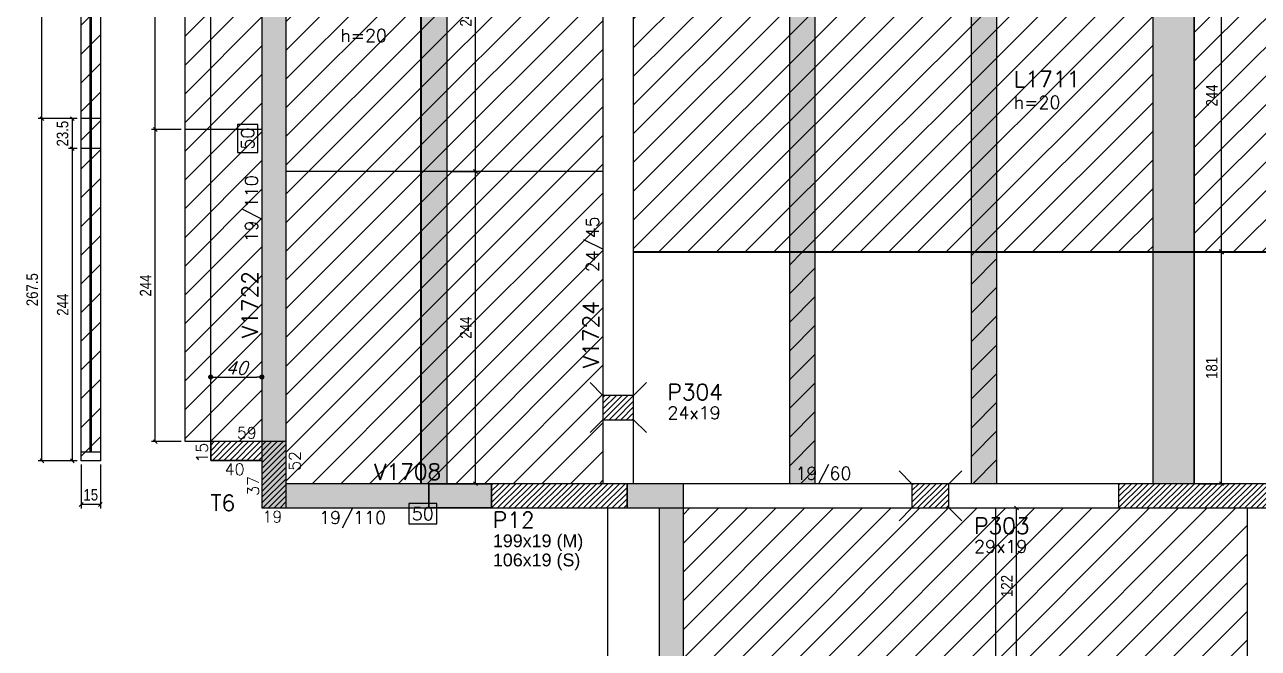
# Model space of a CAD drawing. Extents: x 1860 to 8661, y -614 to 3008.
# Drawn here: x 3110 to 4074, y 1275 to 1762 of the extents above; entities that cross this region are included whole.
import ezdxf
from ezdxf.enums import TextEntityAlignment as Align

# ---------------------------------------------------------------- set-up
doc = ezdxf.new("R2010")
doc.units = 0
for name, color, linetype in [('242', 12, 'Continuous'), ('COTA', 241, 'Continuous'), ('F-COTAS', 106, 'Continuous'), ('F-DESNIVEL-1', 254, 'Continuous'), ('F-LAJES', 3, 'Continuous'), ('F-LAJES-DIM', 2, 'Continuous'), ('F-LAJES-NOME', 4, 'Continuous'), ('F-PILARES-DIM', 172, 'Continuous'), ('F-PILARES-HACH', 174, 'Continuous'), ('F-PILARES-M', 170, 'Continuous'), ('F-PILARES-N', 170, 'Continuous'), ('F-PILARES-NASCE', 4, 'Continuous'), ('F-PILARES-NOME', 170, 'Continuous'), ('F-PILARES-V', 170, 'Continuous'), ('F-VIGAS', 3, 'Continuous'), ('F-VIGAS-DIM', 2, 'Continuous'), ('F-VIGAS-NOME', 4, 'Continuous'), ('Painéis', 200, 'Continuous'), ('SARR_2.2x7', 40, 'Continuous')]:
    doc.layers.add(name, color=color, linetype=linetype)
doc.layers.add('Hachura', color=251, linetype='Continuous', lineweight=9)
doc.styles.add('COTA TECNICA-50', font='techl___.ttf', dxfattribs={"height": 9})
doc.styles.add('CP-TEXT-INCL', font='romans.shx', dxfattribs={"oblique": 20})
doc.styles.add('MCP', font='romans.shx')
doc.styles.get("Standard").update_dxf_attribs({"font": 'arial.ttf'})
doc.dimstyles.new('COTA PAINEL-50', dxfattribs={"dimtxt": 9, "dimasz": 3, "dimexe": 3, "dimexo": 3, "dimgap": 3, "dimtad": 1, "dimdec": 1, "dimzin": 12, "dimdsep": 46, "dimtxsty": 'COTA TECNICA-50', "dimblk1": 'OBLIQUE', "dimblk2": 'OBLIQUE', "dimsah": 1, "dimcen": 0.9, "dimclrd": 4, "dimclre": 4, "dimclrt": 240, "dimadec": 1, "dimazin": 3, "dimtfac": 1, "dimtdec": 1, "dimtmove": 0, "dimatfit": 3, "dimfxl": 1, "dimtolj": 1, "dimtzin": 12, "dimarcsym": 0})
doc.dimstyles.new('CP-COTAS-50', dxfattribs={"dimscale": 0.8, "dimtxt": 12.5, "dimasz": 5, "dimexe": 5, "dimexo": 5, "dimgap": 2.5, "dimtad": 1, "dimdec": 1, "dimdsep": 46, "dimtxsty": 'CP-TEXT-INCL', "dimblk1": 'DOT', "dimblk2": 'DOT', "dimsah": 1, "dimcen": 9, "dimclrd": 256, "dimclre": 256, "dimclrt": 256, "dimadec": 0, "dimazin": 0, "dimtfac": 1, "dimtdec": 1, "dimtmove": 2, "dimatfit": 3, "dimldrblk": 'DOT', "dimfxl": 5, "dimtolj": 1, "dimarcsym": 0})
pattern_1 = [(45, (4454.8736, 738.8875), (-2.245064, 2.245064), [])]

# ---------------------------------------------------------------- blocks, each defined once
blk = doc.blocks.new('*U36')
at = {"layer": 'F-VIGAS-DIM', "color": 1}
blk.add_lwpolyline([(0, 0), (22, 0), (22, 16), (0, 16)], close=True, dxfattribs=at)
at = {"layer": 'F-VIGAS-DIM', "style": 'MCP'}
blk.add_attdef('DIM', text='', height=10, dxfattribs=at).set_placement((11, 8), align=Align.MIDDLE_CENTER)
blk = doc.blocks.new('_Oblique')
at = {"color": 0, "linetype": 'ByBlock', "lineweight": -2}
blk.add_line((-0.5, -0.5), (0.5, 0.5), dxfattribs=at)
blk = doc.blocks.new('*D1071')
at = {"layer": 'COTA', "color": 4, "lineweight": -2, "transparency": 16777216}
for p, q in [((3442.37, 1647.39), (3464.78, 1647.39)), ((3461.78, 1403.39), (3461.78, 1647.39)), ((3442.37, 1403.39), (3464.78, 1403.39))]:
    blk.add_line(p, q, dxfattribs=at)
at = {"layer": 'Defpoints', "color": 0, "transparency": 16777216}
for p in [(3439.37, 1647.39), (3461.78, 1647.39), (3439.37, 1403.39)]:
    blk.add_point(p, dxfattribs=at)
at = {"layer": 'COTA', "color": 4, "lineweight": -2, "transparency": 16777216, "xscale": 3, "yscale": 3, "zscale": 3}
for p, rotation in [((3461.78, 1647.39), 90), ((3461.78, 1403.39), 270)]:
    blk.add_blockref('_Oblique', p, dxfattribs=dict(at, rotation=rotation))
at = {"layer": 'COTA', "color": 240, "transparency": 16777216, "insert": (3454.21, 1525.39), "char_height": 9, "attachment_point": 5, "rotation": 90, "style": 'COTA TECNICA-50'}
blk.add_mtext('\\A1;244', dxfattribs=at)
blk = doc.blocks.new('*D1072')
at = {"layer": 'COTA', "color": 4, "lineweight": -2, "transparency": 16777216}
for p, q in [((3461.78, 1647.39), (3461.78, 1891.39)), ((3442.37, 1647.39), (3464.78, 1647.39))]:
    blk.add_line(p, q, dxfattribs=at)
at = {"layer": 'Defpoints', "color": 0, "transparency": 16777216}
for p in [(3461.78, 1891.39), (3461.78, 1891.39), (3439.37, 1647.39)]:
    blk.add_point(p, dxfattribs=at)
at = {"layer": 'COTA', "color": 4, "lineweight": -2, "transparency": 16777216, "xscale": 3, "yscale": 3, "zscale": 3}
for p, rotation in [((3461.78, 1891.39), 90), ((3461.78, 1647.39), 270)]:
    blk.add_blockref('_Oblique', p, dxfattribs=dict(at, rotation=rotation))
at = {"layer": 'COTA', "color": 240, "transparency": 16777216, "insert": (3454.21, 1769.39), "char_height": 9, "attachment_point": 5, "rotation": 90, "style": 'COTA TECNICA-50'}
blk.add_mtext('\\A1;244', dxfattribs=at)
blk = doc.blocks.new('*D1229')
at = {"layer": 'COTA', "color": 4, "lineweight": -2, "transparency": 16777216}
for p, q in [((3871.37, 1384.39), (3887.59, 1384.39)), ((3884.59, 1262.39), (3884.59, 1384.39)), ((3871.37, 1262.39), (3887.59, 1262.39))]:
    blk.add_line(p, q, dxfattribs=at)
at = {"layer": 'Defpoints', "color": 0, "transparency": 16777216}
for p in [(3868.37, 1384.39), (3884.59, 1384.39), (3868.37, 1262.39)]:
    blk.add_point(p, dxfattribs=at)
at = {"layer": 'COTA', "color": 4, "lineweight": -2, "transparency": 16777216, "xscale": 3, "yscale": 3, "zscale": 3}
for p, rotation in [((3884.59, 1384.39), 90), ((3884.59, 1262.39), 270)]:
    blk.add_blockref('_Oblique', p, dxfattribs=dict(at, rotation=rotation))
at = {"layer": 'COTA', "color": 240, "transparency": 16777216, "insert": (3877.04, 1323.39), "char_height": 9, "attachment_point": 5, "rotation": 90, "style": 'COTA TECNICA-50'}
blk.add_mtext('\\A1;122', dxfattribs=at)
blk = doc.blocks.new('_Dot')
at = {"color": 0, "linetype": 'ByBlock', "lineweight": -2}
blk.add_line((-0.5, 0), (-1, 0), dxfattribs=at)
at = {"color": 0, "linetype": 'ByBlock', "const_width": 0.5}
blk.add_lwpolyline([(-0.25, 0, 1), (0.25, 0, 1)], format="xyb", close=True, dxfattribs=at)
blk = doc.blocks.new('*D1340')
at = {"layer": 'Defpoints', "color": 0, "transparency": 16777216}
for p in [(3254.87, 1486.78), (3294.87, 1486.78), (3294.87, 1486.78)]:
    blk.add_point(p, dxfattribs=at)
at = {"layer": 'F-COTAS', "lineweight": -2, "transparency": 16777216}
blk.add_line((3258.87, 1486.78), (3290.87, 1486.78), dxfattribs=at)
at = {"layer": 'F-COTAS', "lineweight": -2, "transparency": 16777216, "xscale": 4, "yscale": 4, "zscale": 4, "rotation": 180}
blk.add_blockref('_Dot', (3254.87, 1486.78), dxfattribs=at)
at = {"layer": 'F-COTAS', "lineweight": -2, "transparency": 16777216, "xscale": 4, "yscale": 4, "zscale": 4}
blk.add_blockref('_Dot', (3294.87, 1486.78), dxfattribs=at)
at = {"layer": 'F-COTAS', "transparency": 16777216, "insert": (3274.87, 1493.78), "char_height": 10, "attachment_point": 5, "style": 'CP-TEXT-INCL'}
blk.add_mtext('\\A1;40', dxfattribs=at)
blk = doc.blocks.new('*D1425')
at = {"layer": 'COTA', "color": 4, "lineweight": -2, "transparency": 16777216}
for p, q in [((3231.87, 1680.29), (3208.58, 1680.29)), ((3211.58, 1436.29), (3211.58, 1680.29)), ((3231.87, 1436.29), (3208.58, 1436.29))]:
    blk.add_line(p, q, dxfattribs=at)
at = {"layer": 'Defpoints', "color": 0, "transparency": 16777216}
for p in [(3211.58, 1680.29), (3234.87, 1680.29), (3234.87, 1436.29)]:
    blk.add_point(p, dxfattribs=at)
at = {"layer": 'COTA', "color": 4, "lineweight": -2, "transparency": 16777216, "xscale": 3, "yscale": 3, "zscale": 3}
for p, rotation in [((3211.58, 1680.29), 90), ((3211.58, 1436.29), 270)]:
    blk.add_blockref('_Oblique', p, dxfattribs=dict(at, rotation=rotation))
at = {"layer": 'COTA', "color": 240, "transparency": 16777216, "insert": (3204.02, 1558.29), "char_height": 9, "attachment_point": 5, "rotation": 90, "style": 'COTA TECNICA-50'}
blk.add_mtext('\\A1;244', dxfattribs=at)
blk = doc.blocks.new('*D1426')
at = {"layer": 'COTA', "color": 4, "lineweight": -2, "transparency": 16777216}
for p, q in [((3231.87, 1924.29), (3208.58, 1924.29)), ((3211.58, 1680.29), (3211.58, 1924.29)), ((3231.87, 1680.29), (3208.58, 1680.29))]:
    blk.add_line(p, q, dxfattribs=at)
at = {"layer": 'Defpoints', "color": 0, "transparency": 16777216}
for p in [(3211.58, 1924.29), (3234.87, 1924.29), (3234.87, 1680.29)]:
    blk.add_point(p, dxfattribs=at)
at = {"layer": 'COTA', "color": 4, "lineweight": -2, "transparency": 16777216, "xscale": 3, "yscale": 3, "zscale": 3}
for p, rotation in [((3211.58, 1924.29), 90), ((3211.58, 1680.29), 270)]:
    blk.add_blockref('_Oblique', p, dxfattribs=dict(at, rotation=rotation))
at = {"layer": 'COTA', "color": 240, "transparency": 16777216, "insert": (3204.02, 1802.29), "char_height": 9, "attachment_point": 5, "rotation": 90, "style": 'COTA TECNICA-50'}
blk.add_mtext('\\A1;244', dxfattribs=at)
blk = doc.blocks.new('*D1428')
at = {"layer": 'COTA', "color": 4, "lineweight": -2, "transparency": 16777216}
for p, q in [((3153.66, 1418.29), (3153.66, 1384.07)), ((3168.66, 1418.29), (3168.66, 1384.07)), ((3168.66, 1387.07), (3153.66, 1387.07))]:
    blk.add_line(p, q, dxfattribs=at)
at = {"layer": 'Defpoints', "color": 0, "transparency": 16777216}
for p in [(3153.66, 1421.29), (3168.66, 1421.29), (3153.66, 1387.07)]:
    blk.add_point(p, dxfattribs=at)
at = {"layer": 'COTA', "color": 4, "lineweight": -2, "transparency": 16777216, "xscale": 3, "yscale": 3, "zscale": 3, "rotation": 180}
blk.add_blockref('_Oblique', (3153.66, 1387.07), dxfattribs=at)
at = {"layer": 'COTA', "color": 4, "lineweight": -2, "transparency": 16777216, "xscale": 3, "yscale": 3, "zscale": 3}
blk.add_blockref('_Oblique', (3168.66, 1387.07), dxfattribs=at)
at = {"layer": 'COTA', "color": 240, "transparency": 16777216, "insert": (3161.16, 1394.67), "char_height": 9, "attachment_point": 5, "style": 'COTA TECNICA-50'}
blk.add_mtext('\\A1;15', dxfattribs=at)
blk = doc.blocks.new('*D1429')
at = {"layer": 'COTA', "color": 4, "lineweight": -2, "transparency": 16777216}
for p, q in [((3150.66, 1688.79), (3120.01, 1688.79)), ((3123.01, 1421.29), (3123.01, 1688.79)), ((3150.66, 1421.29), (3120.01, 1421.29))]:
    blk.add_line(p, q, dxfattribs=at)
at = {"layer": 'Defpoints', "color": 0, "transparency": 16777216}
for p in [(3123.01, 1688.79), (3153.66, 1688.79), (3153.66, 1421.29)]:
    blk.add_point(p, dxfattribs=at)
at = {"layer": 'COTA', "color": 4, "lineweight": -2, "transparency": 16777216, "xscale": 3, "yscale": 3, "zscale": 3}
for p, rotation in [((3123.01, 1688.79), 90), ((3123.01, 1421.29), 270)]:
    blk.add_blockref('_Oblique', p, dxfattribs=dict(at, rotation=rotation))
at = {"layer": 'COTA', "color": 240, "transparency": 16777216, "insert": (3115.42, 1555.04), "char_height": 9, "attachment_point": 5, "rotation": 90, "style": 'COTA TECNICA-50'}
blk.add_mtext('\\A1;267.5', dxfattribs=at)
blk = doc.blocks.new('*D1430')
at = {"layer": 'COTA', "color": 4, "lineweight": -2, "transparency": 16777216}
for p, q in [((3150.66, 1932.79), (3120.01, 1932.79)), ((3123.01, 1688.79), (3123.01, 1932.79)), ((3150.66, 1688.79), (3120.01, 1688.79))]:
    blk.add_line(p, q, dxfattribs=at)
at = {"layer": 'Defpoints', "color": 0, "transparency": 16777216}
for p in [(3123.01, 1932.79), (3153.66, 1932.79), (3153.66, 1688.79)]:
    blk.add_point(p, dxfattribs=at)
at = {"layer": 'COTA', "color": 4, "lineweight": -2, "transparency": 16777216, "xscale": 3, "yscale": 3, "zscale": 3}
for p, rotation in [((3123.01, 1932.79), 90), ((3123.01, 1688.79), 270)]:
    blk.add_blockref('_Oblique', p, dxfattribs=dict(at, rotation=rotation))
at = {"layer": 'COTA', "color": 240, "transparency": 16777216, "insert": (3115.45, 1810.79), "char_height": 9, "attachment_point": 5, "rotation": 90, "style": 'COTA TECNICA-50'}
blk.add_mtext('\\A1;244', dxfattribs=at)
blk = doc.blocks.new('*D1432')
at = {"layer": 'COTA', "color": 4, "lineweight": -2, "transparency": 16777216}
for p, q in [((3150.66, 1665.29), (3143.81, 1665.29)), ((3146.81, 1421.29), (3146.81, 1665.29)), ((3150.66, 1421.29), (3143.81, 1421.29))]:
    blk.add_line(p, q, dxfattribs=at)
at = {"layer": 'Defpoints', "color": 0, "transparency": 16777216}
for p in [(3146.81, 1665.29), (3153.66, 1665.29), (3153.66, 1421.29)]:
    blk.add_point(p, dxfattribs=at)
at = {"layer": 'COTA', "color": 4, "lineweight": -2, "transparency": 16777216, "xscale": 3, "yscale": 3, "zscale": 3}
for p, rotation in [((3146.81, 1665.29), 90), ((3146.81, 1421.29), 270)]:
    blk.add_blockref('_Oblique', p, dxfattribs=dict(at, rotation=rotation))
at = {"layer": 'COTA', "color": 240, "transparency": 16777216, "insert": (3139.25, 1543.29), "char_height": 9, "attachment_point": 5, "rotation": 90, "style": 'COTA TECNICA-50'}
blk.add_mtext('\\A1;244', dxfattribs=at)
blk = doc.blocks.new('*D1433')
at = {"layer": 'COTA', "color": 4, "lineweight": -2, "transparency": 16777216}
for p, q in [((3150.66, 1688.79), (3143.81, 1688.79)), ((3146.81, 1665.29), (3146.81, 1688.79)), ((3150.66, 1665.29), (3143.81, 1665.29))]:
    blk.add_line(p, q, dxfattribs=at)
at = {"layer": 'Defpoints', "color": 0, "transparency": 16777216}
for p in [(3146.81, 1688.79), (3153.66, 1688.79), (3153.66, 1665.29)]:
    blk.add_point(p, dxfattribs=at)
at = {"layer": 'COTA', "color": 4, "lineweight": -2, "transparency": 16777216, "xscale": 3, "yscale": 3, "zscale": 3}
for p, rotation in [((3146.81, 1688.79), 90), ((3146.81, 1665.29), 270)]:
    blk.add_blockref('_Oblique', p, dxfattribs=dict(at, rotation=rotation))
at = {"layer": 'COTA', "color": 240, "transparency": 16777216, "insert": (3139.12, 1677.04), "char_height": 9, "attachment_point": 5, "rotation": 90, "style": 'COTA TECNICA-50'}
blk.add_mtext('\\A1;23.5', dxfattribs=at)
blk = doc.blocks.new('*D1678')
at = {"layer": 'COTA', "color": 4, "lineweight": -2, "transparency": 16777216}
for p, q in [((4026.87, 1584.39), (4047.83, 1584.39)), ((4044.83, 1403.39), (4044.83, 1584.39)), ((4026.87, 1403.39), (4047.83, 1403.39))]:
    blk.add_line(p, q, dxfattribs=at)
at = {"layer": 'Defpoints', "color": 0, "transparency": 16777216}
for p in [(4023.87, 1584.39), (4044.83, 1584.39), (4023.87, 1403.39)]:
    blk.add_point(p, dxfattribs=at)
at = {"layer": 'COTA', "color": 4, "lineweight": -2, "transparency": 16777216, "xscale": 3, "yscale": 3, "zscale": 3}
for p, rotation in [((4044.83, 1584.39), 90), ((4044.83, 1403.39), 270)]:
    blk.add_blockref('_Oblique', p, dxfattribs=dict(at, rotation=rotation))
at = {"layer": 'COTA', "color": 240, "transparency": 16777216, "insert": (4037.24, 1493.89), "char_height": 9, "attachment_point": 5, "rotation": 90, "style": 'COTA TECNICA-50'}
blk.add_mtext('\\A1;181', dxfattribs=at)
blk = doc.blocks.new('*D1679')
at = {"layer": 'COTA', "color": 4, "lineweight": -2, "transparency": 16777216}
for p, q in [((4026.87, 1828.89), (4047.83, 1828.89)), ((4044.83, 1584.89), (4044.83, 1828.89)), ((4026.87, 1584.89), (4047.83, 1584.89))]:
    blk.add_line(p, q, dxfattribs=at)
at = {"layer": 'Defpoints', "color": 0, "transparency": 16777216}
for p in [(4023.87, 1828.89), (4044.83, 1828.89), (4023.87, 1584.89)]:
    blk.add_point(p, dxfattribs=at)
at = {"layer": 'COTA', "color": 4, "lineweight": -2, "transparency": 16777216, "xscale": 3, "yscale": 3, "zscale": 3}
for p, rotation in [((4044.83, 1828.89), 90), ((4044.83, 1584.89), 270)]:
    blk.add_blockref('_Oblique', p, dxfattribs=dict(at, rotation=rotation))
at = {"layer": 'COTA', "color": 240, "transparency": 16777216, "insert": (4037.26, 1706.89), "char_height": 9, "attachment_point": 5, "rotation": 90, "style": 'COTA TECNICA-50'}
blk.add_mtext('\\A1;244', dxfattribs=at)

msp = doc.modelspace()

# ---------------------------------------------------------------- hatches: boundary and pattern name
at = {"layer": 'F-DESNIVEL-1'}
for points in [[(3294.87, 1384.39), (3313.87, 1384.39), (3313.87, 1436.39), (3294.87, 1436.39)], [(3425.27, 1403.39), (3474.37, 1403.39), (3474.37, 1384.39), (3425.27, 1384.39)], [(3624.37, 1403.39), (3580.37, 1403.39), (3580.37, 1384.39), (3624.37, 1384.39)]]:
    msp.add_hatch(color=256, dxfattribs=at).paths.add_polyline_path(points)
at = {"layer": 'F-PILARES-HACH', "linetype": 'Continuous'}
h = msp.add_hatch(dxfattribs=at)
h.set_pattern_fill('ANSI31', color=256, style=0)
h.set_pattern_definition(pattern_1)
h.paths.add_polyline_path([(3561.37, 1453.39), (3585.37, 1453.39), (3585.37, 1472.39), (3561.37, 1472.39)], flags=16)
h = msp.add_hatch(dxfattribs=at)
h.set_pattern_fill('ANSI31', color=256, style=0)
h.set_pattern_definition([(45, (4454.8736, 738.7875), (-2.245064, 2.245064), [])])
h.paths.add_polyline_path([(3313.87, 1436.29), (3254.87, 1436.29), (3254.87, 1421.29), (3294.87, 1421.29), (3294.87, 1384.29), (3313.87, 1384.29)], flags=16)
h = msp.add_hatch(dxfattribs=at)
h.set_pattern_fill('ANSI31', color=256, style=0)
h.set_pattern_definition([(45, (4454.8736, 10738.8875), (-2.245064, 2.245064), [])])
h.paths.add_polyline_path([(3474.37, 1384.39), (3580.37, 1384.39), (3580.37, 1403.39), (3474.37, 1403.39)], flags=16)
h = msp.add_hatch(dxfattribs=at)
h.set_pattern_fill('ANSI31', color=256, style=0)
h.set_pattern_definition(pattern_1)
h.paths.add_polyline_path([(3802.87, 1384.39), (3831.87, 1384.39), (3831.87, 1403.39), (3802.87, 1403.39)], flags=16)
h = msp.add_hatch(dxfattribs=at)
h.set_pattern_fill('ANSI31', color=256, style=0)
h.set_pattern_definition(pattern_1)
h.paths.add_polyline_path([(4143.37, 1403.39), (3964.37, 1403.39), (3964.37, 1384.39), (4143.37, 1384.39)])
at = {"layer": 'Hachura', "linetype": 'ByBlock'}
h = msp.add_hatch(dxfattribs=at)
h.set_pattern_fill('ANSI31', color=256, scale=5)
h.paths.add_polyline_path([(3234.87, 1436.29), (3294.87, 1436.29), (3294.87, 1680.29), (3234.87, 1680.29)])
h.paths.add_polyline_path([(3234.87, 1680.29), (3294.87, 1680.29), (3294.87, 1924.29), (3234.87, 1924.29)])
h.paths.add_polyline_path([(3234.87, 1924.29), (3294.87, 1924.29), (3294.87, 2136.79), (3234.87, 2136.79)])
h.paths.add_polyline_path([(3478.87, 2136.79), (3478.87, 2196.79), (3234.87, 2196.79), (3234.87, 2136.79)])
h.paths.add_polyline_path([(3722.87, 2136.79), (3722.87, 2196.79), (3478.87, 2196.79), (3478.87, 2136.79)])
h.paths.add_polyline_path([(3966.87, 2136.79), (3966.87, 2196.79), (3722.87, 2196.79), (3722.87, 2136.79)])
h.paths.add_polyline_path([(4210.87, 2136.79), (4210.87, 2196.79), (3966.87, 2196.79), (3966.87, 2136.79)])
h.paths.add_polyline_path([(4454.87, 2136.79), (4454.87, 2196.79), (4210.87, 2196.79), (4210.87, 2136.79)])
h.paths.add_polyline_path([(4454.87, 2196.79), (4454.87, 2136.79), (4698.87, 2136.79), (4698.87, 2196.79)])
h.paths.add_polyline_path([(4698.87, 2196.79), (4698.87, 2136.79), (4942.87, 2136.79), (4942.87, 2196.79)])
h.paths.add_polyline_path([(4942.87, 2196.79), (4942.87, 2136.79), (5186.87, 2136.79), (5186.87, 2196.79)])
h.paths.add_polyline_path([(5186.87, 2196.79), (5186.87, 2136.79), (5430.87, 2136.79), (5430.87, 2196.79)])
h.paths.add_polyline_path([(5520.87, 2136.79), (5520.87, 2196.79), (5430.87, 2196.79), (5430.87, 2136.79)])
h.paths.add_polyline_path([(5439.87, 2332.3), (5439.87, 2317.3), (5535.87, 2317.3), (5535.87, 2332.3)])
h.paths.add_polyline_path([(5439.87, 2317.3), (5439.87, 2332.3), (5195.87, 2332.3), (5195.87, 2317.3)])
h.paths.add_polyline_path([(4951.87, 2332.3), (4951.87, 2317.3), (5195.87, 2317.3), (5195.87, 2332.3)])
h.paths.add_polyline_path([(4951.87, 2317.3), (4951.87, 2332.3), (4707.87, 2332.3), (4707.87, 2317.3)])
h.paths.add_polyline_path([(4463.87, 2332.3), (4463.87, 2317.3), (4707.87, 2317.3), (4707.87, 2332.3)])
h.paths.add_polyline_path([(4219.87, 2332.3), (4219.87, 2317.3), (4463.87, 2317.3), (4463.87, 2332.3)])
h.paths.add_polyline_path([(4219.87, 2317.3), (4219.87, 2332.3), (3975.87, 2332.3), (3975.87, 2317.3)])
h.paths.add_polyline_path([(3975.87, 2317.3), (3975.87, 2332.3), (3731.87, 2332.3), (3731.87, 2317.3)])
h.paths.add_polyline_path([(3731.87, 2317.3), (3731.87, 2332.3), (3487.87, 2332.3), (3487.87, 2317.3)])
h.paths.add_polyline_path([(3243.87, 2332.3), (3243.87, 2317.3), (3487.87, 2317.3), (3487.87, 2332.3)])
h.paths.add_polyline_path([(3153.66, 1932.79), (3168.66, 1932.79), (3168.66, 2176.79), (3153.66, 2176.79)])
h.paths.add_polyline_path([(3168.66, 1932.79), (3153.66, 1932.79), (3153.66, 1688.79), (3168.66, 1688.79)])
h.paths.add_polyline_path([(3153.66, 1665.29), (3168.66, 1665.29), (3168.66, 1688.79), (3153.66, 1688.79)])
h.paths.add_polyline_path([(3153.66, 1421.29), (3168.66, 1421.29), (3168.66, 1665.29), (3153.66, 1665.29)])
h = msp.add_hatch(dxfattribs=at)
h.set_pattern_fill('ANSI31', color=256, scale=5)
h.paths.add_polyline_path([(3707.37, 2072.89), (3585.37, 2072.89), (3585.37, 1828.89), (3707.37, 1828.89)])
h.paths.add_polyline_path([(3707.37, 1828.89), (3585.37, 1828.89), (3585.37, 1584.89), (3707.37, 1584.89)])
h.paths.add_polyline_path([(3727.37, 1828.89), (3707.37, 1828.89), (3707.37, 1584.89), (3727.37, 1584.89)])
h.paths.add_polyline_path([(3707.37, 1828.89), (3727.37, 1828.89), (3727.37, 2072.89), (3707.37, 2072.89)])
h.paths.add_polyline_path([(3849.37, 2070.89), (3847.37, 2072.89), (3797.37, 2072.89), (3727.37, 2072.89), (3727.37, 1828.89), (3849.37, 1828.89)])
h.paths.add_polyline_path([(3849.37, 1828.89), (3727.37, 1828.89), (3727.37, 1584.89), (3849.37, 1584.89)])
h.paths.add_polyline_path([(3869.37, 1828.89), (3849.37, 1828.89), (3849.37, 1584.89), (3869.37, 1584.89)])
h.paths.add_polyline_path([(3869.37, 2072.89), (3849.37, 2072.89), (3849.37, 1828.89), (3869.37, 1828.89)])
h.paths.add_polyline_path([(3869.37, 1828.89), (3991.37, 1828.89), (3991.37, 2072.89), (3869.37, 2072.89)])
h.paths.add_polyline_path([(3991.37, 1828.89), (3869.37, 1828.89), (3869.37, 1584.89), (3991.37, 1584.89)])
h.paths.add_polyline_path([(4023.87, 1584.89), (4126.87, 1584.89), (4126.87, 1828.89), (4023.87, 1828.89)])
h.paths.add_polyline_path([(4126.87, 2022.92), (4126.63, 2022.92), (4126.63, 2071.92), (4125.66, 2072.89), (4096.87, 2072.89), (4023.87, 2072.89), (4023.87, 1828.89), (4126.87, 1828.89)])
h.paths.add_polyline_path([(4145.87, 1584.89), (4267.87, 1584.89), (4267.87, 1828.89), (4145.87, 1828.89)])
h = msp.add_hatch(color=256, dxfattribs=at)
h.dxf.hatch_style = 1
h.paths.add_polyline_path([(3707.37, 1828.89), (3727.37, 1828.89), (3727.37, 2072.89), (3707.37, 2072.89)])
h.paths.add_polyline_path([(3727.37, 1828.89), (3707.37, 1828.89), (3707.37, 1584.89), (3727.37, 1584.89)])
h.paths.add_polyline_path([(3707.37, 1403.39), (3727.37, 1403.39), (3727.37, 1584.89), (3707.37, 1584.89)])
h.paths.add_polyline_path([(3849.37, 1403.39), (3869.37, 1403.39), (3869.37, 1584.89), (3849.37, 1584.89)])
h.paths.add_polyline_path([(3869.37, 1828.89), (3849.37, 1828.89), (3849.37, 1584.89), (3869.37, 1584.89)])
h.paths.add_polyline_path([(3869.37, 2072.89), (3849.37, 2072.89), (3849.37, 1828.89), (3869.37, 1828.89)])
h.paths.add_polyline_path([(3991.37, 1828.89), (4023.87, 1828.89), (4023.87, 2072.89), (3991.37, 2072.89)])
h.paths.add_polyline_path([(4023.87, 1828.89), (3991.37, 1828.89), (3991.37, 1584.89), (4023.87, 1584.89)])
h.paths.add_polyline_path([(4023.87, 1584.89), (3991.37, 1584.89), (3991.37, 1403.39), (4023.87, 1403.39)])
h.paths.add_polyline_path([(4267.87, 1403.39), (4287.87, 1403.39), (4287.87, 1584.89), (4267.87, 1584.89)])
h.paths.add_polyline_path([(4267.87, 1584.89), (4287.87, 1584.89), (4287.87, 1828.89), (4267.87, 1828.89)])
h.paths.add_polyline_path([(4267.87, 1828.89), (4287.87, 1828.89), (4287.87, 2072.89), (4267.87, 2072.89)])
h = msp.add_hatch(dxfattribs=at)
h.set_pattern_fill('ANSI31', color=256, scale=5)
h.paths.add_polyline_path([(3313.87, 1891.39), (3418.87, 1891.39), (3418.87, 2053.89), (3364.88, 2053.89), (3313.87, 2053.89)])
h.paths.add_polyline_path([(3313.87, 1891.39), (3313.87, 1647.39), (3418.87, 1647.39), (3418.87, 1891.39)])
h.paths.add_polyline_path([(3418.87, 1647.39), (3313.87, 1647.39), (3313.87, 1436.39), (3313.87, 1403.39), (3418.87, 1403.39)])
h.paths.add_polyline_path([(3419.37, 1403.39), (3425.37, 1403.39), (3439.37, 1403.39), (3439.37, 1647.39), (3419.37, 1647.39)])
h.paths.add_polyline_path([(3419.37, 1647.39), (3439.37, 1647.39), (3439.37, 1891.39), (3419.37, 1891.39)])
h.paths.add_polyline_path([(3419.37, 1891.39), (3439.37, 1891.39), (3439.37, 2053.89), (3419.37, 2053.89)])
h.paths.add_polyline_path([(3561.37, 1891.39), (3561.37, 2053.89), (3439.37, 2053.89), (3439.37, 1891.39)])
h.paths.add_polyline_path([(3561.37, 1891.39), (3439.37, 1891.39), (3439.37, 1647.39), (3561.37, 1647.39)])
h.paths.add_polyline_path([(3561.37, 1647.39), (3439.37, 1647.39), (3439.37, 1403.39), (3474.37, 1403.39), (3561.37, 1403.39)])
at = {"layer": 'Hachura'}
h = msp.add_hatch(color=256, dxfattribs=at)
h.dxf.hatch_style = 1
h.paths.add_polyline_path([(3419.37, 1403.39), (3425.37, 1403.39), (3439.37, 1403.39), (3439.37, 1647.39), (3419.37, 1647.39)])
h.paths.add_polyline_path([(3439.37, 1891.39), (3419.37, 1891.39), (3419.37, 1647.39), (3439.37, 1647.39)])
h.paths.add_polyline_path([(3419.37, 1891.39), (3439.37, 1891.39), (3439.37, 2053.89), (3419.37, 2053.89)])
at = {"layer": 'Hachura', "linetype": 'ByBlock'}
h = msp.add_hatch(dxfattribs=at)
h.set_pattern_fill('ANSI31', color=256, scale=5)
h.paths.add_polyline_path([(3707.37, 1403.39), (3727.37, 1403.39), (3727.37, 1584.39), (3707.37, 1584.39)])
h.paths.add_polyline_path([(3869.37, 1584.39), (3849.37, 1584.39), (3849.37, 1403.39), (3869.37, 1403.39)])
h = msp.add_hatch(dxfattribs=at)
h.set_pattern_fill('ANSI31', color=256, scale=5)
h.paths.add_polyline_path([(3868.37, 1262.39), (3868.37, 1384.39), (3624.37, 1384.39), (3624.37, 1262.39)])
h.paths.add_polyline_path([(3624.37, 1262.39), (3624.37, 1242.39), (3868.37, 1242.39), (3868.37, 1262.39)])
h.paths.add_polyline_path([(3624.37, 1241.89), (3624.37, 1216.39), (3868.37, 1216.39), (3868.37, 1241.89)])
h.paths.add_polyline_path([(3624.37, 1216.39), (3624.37, 1094.39), (3868.37, 1094.39), (3868.37, 1216.39)])
h.paths.add_polyline_path([(3868.37, 1074.39), (3868.37, 1094.39), (3624.37, 1094.39), (3624.37, 1074.39)])
h.paths.add_polyline_path([(3624.37, 1074.39), (3624.37, 952.39), (3868.37, 952.39), (3868.37, 1074.39)])
h.paths.add_polyline_path([(3868.37, 1074.39), (3868.37, 952.39), (3939.37, 952.39), (3979.37, 952.39), (4064.87, 952.39), (4064.87, 1074.39)])
h.paths.add_polyline_path([(4064.87, 1074.39), (4064.87, 1094.39), (3868.37, 1094.39), (3868.37, 1074.39)])
h.paths.add_polyline_path([(4064.87, 1094.39), (4064.87, 1216.39), (3868.37, 1216.39), (3868.37, 1094.39)])
h.paths.add_polyline_path([(3868.37, 1241.89), (3868.37, 1216.39), (4064.87, 1216.39), (4064.87, 1241.89)])
h.paths.add_polyline_path([(4064.87, 1242.39), (4064.87, 1262.39), (3868.37, 1262.39), (3868.37, 1242.39)])
h.paths.add_polyline_path([(4064.87, 1262.39), (4064.87, 1384.39), (3964.37, 1384.39), (3868.37, 1384.39), (3868.37, 1262.39)])

# ---------------------------------------------------------------- linework, layer by layer
at = {"layer": '242', "linetype": 'Continuous'}
for p, q in [((3573.37, 1462.89), (3573.37, 1462.89)), ((3817.37, 1393.89), (3817.37, 1393.89)), ((4053.87, 1393.89), (4053.87, 1393.89))]:
    msp.add_line(p, q, dxfattribs=at)
at = {"layer": 'F-DESNIVEL-1'}
for points in [[(3294.87, 1384.39), (3313.87, 1384.39), (3313.87, 1436.39), (3294.87, 1436.39)], [(3425.27, 1403.39), (3474.37, 1403.39), (3474.37, 1384.39), (3425.27, 1384.39)], [(3624.37, 1403.39), (3580.37, 1403.39), (3580.37, 1384.39), (3624.37, 1384.39)]]:
    msp.add_lwpolyline(points, close=True, dxfattribs=at)
at = {"layer": 'F-DESNIVEL-1', "linetype": 'Continuous'}
for points in [[(3313.87, 2053.89), (3294.87, 2053.89), (3294.87, 1436.49)], [(3313.87, 2053.89), (3294.87, 1436.49), (3313.87, 1436.49)], [(3313.87, 2053.89), (3313.87, 1436.49), (3313.87, 2053.89)], [(3313.97, 1403.39), (3313.97, 1384.39), (3425.27, 1384.39)], [(3313.97, 1403.39), (3425.27, 1384.39), (3425.27, 1403.39)], [(3313.97, 1403.39), (3425.27, 1403.39), (3313.97, 1403.39)], [(3624.37, 952.39), (3624.37, 1384.29), (3605.37, 1384.29)], [(3624.37, 952.39), (3605.37, 1384.29), (3605.37, 952.39)]]:
    msp.add_solid(points, dxfattribs=at)
at = {"layer": 'F-LAJES', "linetype": 'Continuous'}
for p, q in [((3254.87, 1421.39), (3254.87, 2176.89)), ((3294.87, 1421.39), (3254.87, 1421.39)), ((3565.37, 971.39), (3565.37, 1384.39))]:
    msp.add_line(p, q, dxfattribs=at)
at = {"layer": 'F-PILARES-M', "linetype": 'Continuous'}
for points in [[(3313.87, 1436.39), (3254.87, 1436.39), (3254.87, 1421.39), (3294.87, 1421.39), (3294.87, 1384.39), (3313.87, 1384.39), (3313.87, 1436.39)], [(3474.37, 1403.39), (3425.37, 1403.39), (3425.37, 1384.39), (3474.37, 1384.39), (3474.37, 1403.39)], [(3624.37, 1403.39), (3580.37, 1403.39), (3580.37, 1384.39), (3624.37, 1384.39), (3624.37, 1403.39)], [(3964.37, 1384.39), (4143.37, 1384.39), (4143.37, 1403.39), (3964.37, 1403.39), (3964.37, 1384.39)]]:
    msp.add_lwpolyline(points, dxfattribs=at)
at = {"layer": 'F-PILARES-N', "linetype": 'Continuous'}
for points in [[(3561.37, 1453.39), (3585.37, 1453.39), (3585.37, 1472.39), (3561.37, 1472.39), (3561.37, 1453.39)], [(3802.87, 1384.39), (3831.87, 1384.39), (3831.87, 1403.39), (3802.87, 1403.39), (3802.87, 1384.39)]]:
    msp.add_lwpolyline(points, dxfattribs=at)
at = {"layer": 'F-PILARES-NASCE', "linetype": 'Continuous'}
for p, q in [((3561.37, 1472.39), (3551.37, 1482.39)), ((3585.37, 1472.39), (3595.37, 1482.39)), ((3561.37, 1453.39), (3551.37, 1443.39)), ((3585.37, 1453.39), (3595.37, 1443.39)), ((3802.87, 1403.39), (3792.87, 1413.39)), ((3831.87, 1403.39), (3841.87, 1413.39)), ((3802.87, 1384.39), (3792.87, 1374.39)), ((3831.87, 1384.39), (3841.87, 1374.39))]:
    msp.add_line(p, q, dxfattribs=at)
at = {"layer": 'F-PILARES-V', "linetype": 'Continuous'}
msp.add_lwpolyline([(3474.37, 1384.39), (3580.37, 1384.39), (3580.37, 1403.39), (3474.37, 1403.39), (3474.37, 1384.39)], dxfattribs=at)
at = {"layer": 'F-VIGAS'}
for points in [[(3294.87, 2136.89), (3294.87, 1436.39)], [(3313.87, 1436.39), (3313.87, 2117.89)], [(3585.37, 1403.39), (3585.37, 2072.89)], [(3561.37, 2053.89), (3561.37, 1403.39)], [(3425.37, 1403.39), (3313.87, 1403.39)], [(3964.37, 1403.39), (3624.37, 1403.39)], [(3313.87, 1384.39), (3425.37, 1384.39)], [(3605.37, 1384.39), (3605.37, 933.39)], [(3624.37, 1384.39), (3964.37, 1384.39)], [(3624.37, 933.39), (3624.37, 1384.39)], [(4064.87, 1384.39), (4064.87, 952.39)]]:
    msp.add_lwpolyline(points, dxfattribs=at)
at = {"layer": 'Painéis'}
for p, q in [((3168.66, 1688.79), (3153.66, 1688.79)), ((3294.87, 1680.29), (3234.87, 1680.29)), ((3168.66, 1665.29), (3153.66, 1665.29))]:
    msp.add_line(p, q, dxfattribs=at)
for points in [[(3168.66, 1421.29), (3153.66, 1421.29), (3153.66, 2176.79), (3168.66, 2176.79)], [(3294.87, 1436.29), (3234.87, 1436.29), (3234.87, 2136.79), (3294.87, 2136.79)]]:
    msp.add_lwpolyline(points, close=True, dxfattribs=at)
for points in [[(3707.37, 1403.39), (3707.37, 2072.89)], [(3727.37, 1403.39), (3727.37, 2072.89)], [(3849.37, 1403.39), (3849.37, 2072.89)], [(3869.37, 1403.39), (3869.37, 2072.89)], [(3991.37, 1403.39), (3991.37, 2072.89)], [(4023.37, 1403.39), (4023.37, 2072.89)], [(4023.87, 1403.39), (4023.87, 2072.89)], [(3418.87, 2053.89), (3418.87, 1403.39)], [(3419.37, 2053.89), (3419.37, 1403.39)], [(3439.37, 2053.89), (3439.37, 1403.39)], [(3561.37, 1647.39), (3313.87, 1647.39)], [(3585.37, 1584.89), (4126.87, 1584.89)], [(3585.37, 1584.39), (4126.87, 1584.39)], [(3868.37, 952.39), (3868.37, 1384.39)]]:
    msp.add_lwpolyline(points, dxfattribs=at)
at = {"layer": 'SARR_2.2x7'}
for p, q in [((3160.66, 1688.79), (3160.66, 1932.79)), ((3161.66, 1688.79), (3161.66, 1932.79)), ((3160.66, 1428.29), (3160.66, 1688.79)), ((3161.66, 1428.29), (3161.66, 1688.79)), ((3153.66, 1428.29), (3168.66, 1428.29))]:
    msp.add_line(p, q, dxfattribs=at)

# ---------------------------------------------------------------- block references
at = {"layer": 'F-VIGAS-DIM', "linetype": 'Continuous', "rotation": 90}
msp.add_blockref('*U36', (3291.75, 1662.17), dxfattribs=at).add_auto_attribs({'DIM': '50'})
at = {"layer": 'F-VIGAS-DIM', "linetype": 'Continuous'}
msp.add_blockref('*U36', (3409.62, 1371.89), dxfattribs=at).add_auto_attribs({'DIM': '50'})

# ---------------------------------------------------------------- texts
at = {"layer": 'F-LAJES-DIM', "linetype": 'Continuous', "style": 'MCP'}
for p in [(3356.22, 1748.73), (3882.49, 1696.49)]:
    msp.add_text('h=20', height=10, dxfattribs=at).set_placement(p)
at = {"layer": 'F-LAJES-NOME', "linetype": 'Continuous', "style": 'MCP'}
msp.add_text('L1711', height=12.5, dxfattribs=at).set_placement((3882.49, 1713.49))
at = {"layer": 'F-PILARES-DIM', "linetype": 'Continuous', "style": 'MCP'}
for s, height, p in [('24x19', 10, (3611.82, 1453.75)), ('59', 9, (3275.37, 1438.64)), ('40', 9, (3265.87, 1410.14)), ('19', 9, (3295.37, 1373.14)), ('29x19', 10, (3851.49, 1349.21))]:
    msp.add_text(s, height=height, dxfattribs=at).set_placement(p)
for s, p in [('15', (3252.62, 1419.89)), ('15', (3252.62, 1419.79)), ('52', (3325.12, 1413.41)), ('37', (3292.62, 1393.89))]:
    msp.add_text(s, height=9, rotation=90, dxfattribs=at).set_placement(p)
at = {"layer": 'F-PILARES-DIM', "linetype": 'Continuous'}
for s, p in [('199x19 (M)', (3475.43, 1353.76)), ('106x19 (S)', (3475.43, 1338.76))]:
    msp.add_text(s, height=10, dxfattribs=at).set_placement(p)
at = {"layer": 'F-PILARES-NOME', "linetype": 'Continuous', "style": 'MCP'}
for s, p in [('P304', (3611.82, 1468.75)), ('T6', (3254.8, 1382.1)), ('P12', (3475.43, 1368.76)), ('P303', (3851.49, 1364.21))]:
    msp.add_text(s, height=12.5, dxfattribs=at).set_placement(p)
at = {"layer": 'F-VIGAS-DIM', "linetype": 'Continuous', "style": 'MCP'}
for s, p in [('19/110', (3291.75, 1592.17)), ('24/45', (3558.25, 1568.64))]:
    msp.add_text(s, height=10, rotation=90, dxfattribs=at).set_placement(p)
for s, p in [('19/60', (3711.87, 1406.51)), ('19/110', (3339.62, 1371.89))]:
    msp.add_text(s, height=10, dxfattribs=at).set_placement(p)
at = {"layer": 'F-VIGAS-NOME', "linetype": 'Continuous', "style": 'MCP'}
for s, p in [('V1722', (3291.75, 1517.17)), ('V1724', (3558.25, 1493.64))]:
    msp.add_text(s, height=12.5, rotation=90, dxfattribs=at).set_placement(p)
msp.add_text('V1708', height=12.5, dxfattribs=at).set_placement((3382.53, 1406.51))

# ---------------------------------------------------------------- dimensions: what is measured, and where the dimension line sits
at = {"layer": 'COTA'}
for base, p1, p2, picture, middle in [((3123.01, 1932.79), (3153.66, 1688.79), (3153.66, 1932.79), '*D1430', (3115.45, 1810.79)), ((3211.58, 1924.29), (3234.87, 1680.29), (3234.87, 1924.29), '*D1426', (3204.02, 1802.29)), ((3461.78, 1891.39), (3439.37, 1647.39), (3461.78, 1891.39), '*D1072', (3454.21, 1769.39)), ((3884.59, 1384.39), (3868.37, 1262.39), (3868.37, 1384.39), '*D1229', (3877.04, 1323.39))]:
    dim = msp.add_linear_dim(base=base, p1=p1, p2=p2, angle=90, dimstyle='COTA PAINEL-50', override={"dimtmove": 1}, dxfattribs=at)
    dim.commit()
    dim.dimension.update_dxf_attribs({"geometry": picture, "text_midpoint": middle})
for base, p1, p2, picture, middle in [((4044.83, 1828.89), (4023.87, 1584.89), (4023.87, 1828.89), '*D1679', (4037.26, 1706.89)), ((3123.01, 1688.79), (3153.66, 1421.29), (3153.66, 1688.79), '*D1429', (3115.42, 1555.04)), ((3211.58, 1680.29), (3234.87, 1436.29), (3234.87, 1680.29), '*D1425', (3204.02, 1558.29)), ((3146.81, 1665.29), (3153.66, 1421.29), (3153.66, 1665.29), '*D1432', (3139.25, 1543.29)), ((3461.78, 1647.39), (3439.37, 1403.39), (3439.37, 1647.39), '*D1071', (3454.21, 1525.39)), ((4044.83, 1584.39), (4023.87, 1403.39), (4023.87, 1584.39), '*D1678', (4037.24, 1493.89))]:
    dim = msp.add_linear_dim(base=base, p1=p1, p2=p2, angle=90, dimstyle='COTA PAINEL-50', dxfattribs=at)
    dim.commit()
    dim.dimension.update_dxf_attribs({"geometry": picture, "text_midpoint": middle})
dim = msp.add_linear_dim(base=(3146.81, 1688.79), p1=(3153.66, 1665.29), p2=(3153.66, 1688.79), angle=90, dimstyle='COTA PAINEL-50', override={"dimtmove": 1}, dxfattribs=at)
dim.commit()
dim.dimension.update_dxf_attribs({"geometry": '*D1433', "text_midpoint": (3146.81, 1677.04), "dimtype": 160})
dim = msp.add_linear_dim(base=(3153.66, 1387.07), p1=(3168.66, 1421.29), p2=(3153.66, 1421.29), dimstyle='COTA PAINEL-50', dxfattribs=at)
dim.commit()
dim.dimension.update_dxf_attribs({"geometry": '*D1428', "text_midpoint": (3161.16, 1394.67)})
at = {"layer": 'F-COTAS'}
dim = msp.add_aligned_dim(p1=(3254.87, 1486.78), p2=(3294.87, 1486.78), distance=0, dimstyle='CP-COTAS-50', dxfattribs=at)
dim.commit()
dim.dimension.update_dxf_attribs({"geometry": '*D1340', "text_midpoint": (3274.87, 1493.78)})

doc.saveas('drawing.dxf')
